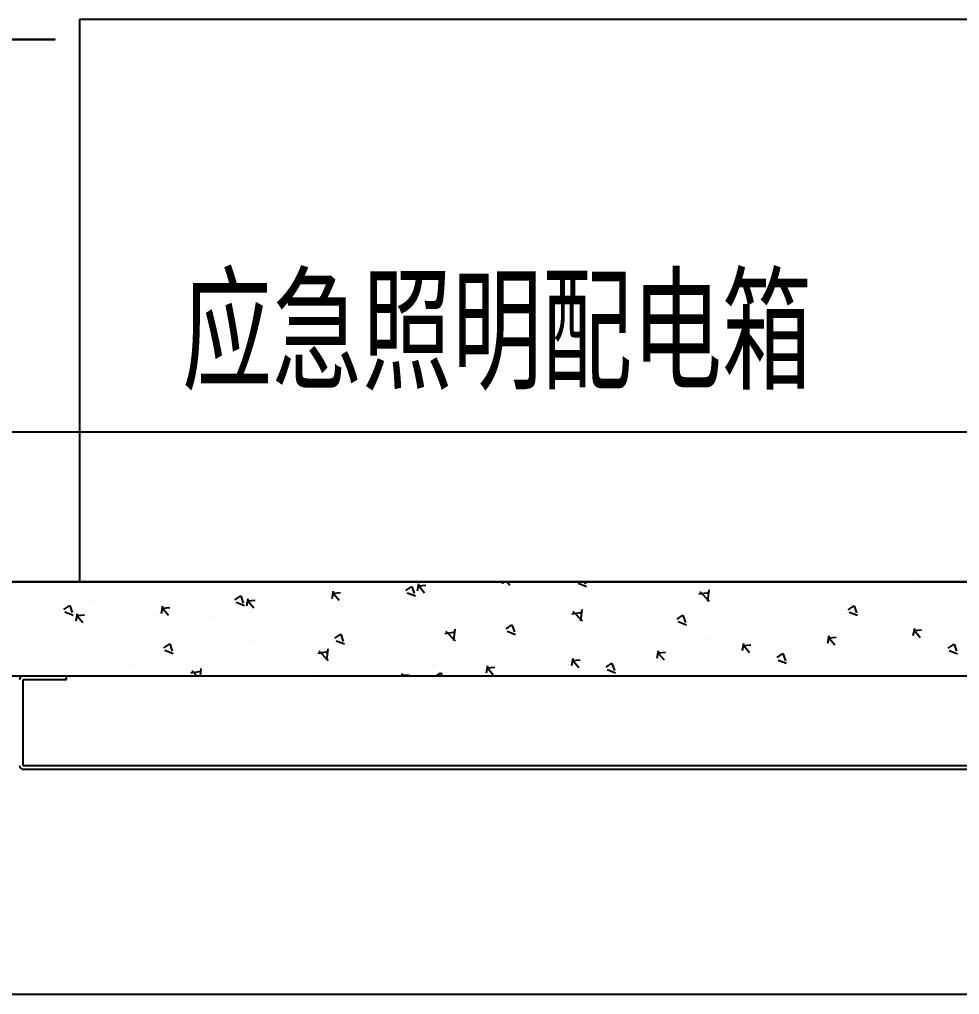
# Model space of a CAD drawing. Extents: x 758840 to 1108724, y -102573 to 143521.
# Drawn here: x 850704 to 851206, y 64583 to 65103 of the extents above; entities that cross this region are included whole.
import ezdxf

# ---------------------------------------------------------------- set-up
doc = ezdxf.new("R2010")
doc.units = 0
doc.header["$LTSCALE"] = 1000
doc.header["$MEASUREMENT"] = 0
doc.layers.add('02电气-设备', color=255, linetype='Continuous')
doc.layers.add('02电气-设备基础', color=252, linetype='Continuous')
doc.styles.add('_TEL_DIM', font='SIMPLEX', dxfattribs={"width": 0.8, "height": 3.5, "bigfont": 'HZTXT'})

# ---------------------------------------------------------------- blocks, each defined once
blk = doc.blocks.new('BD4-PAL0101-HVPM02')
at = {"layer": '02电气-设备'}
for p, q in [((8382527.41, -4149194.37), (8382027.41, -4149194.37)), ((8382027.41, -4149194.37), (8382027.41, -4149494.37)), ((8381447.41, -4149494.37), (8394807.41, -4149494.37)), ((8382593.4, -4149494.37), (8381457.41, -4149494.37)), ((8382027.41, -4149494.37), (8382527.41, -4149494.37)), ((8382053.06, -4149496.14), (8382053.06, -4149496.14)), ((8382105.44, -4149496.45), (8382105.44, -4149496.45)), ((8382162.24, -4149498.24), (8382162.24, -4149498.24)), ((8382201.61, -4149498.82), (8382204.77, -4149496.69)), ((8382204.76, -4149496.7), (8382206.05, -4149500.54)), ((8382208.35, -4149495.32), (8382207.61, -4149499.3)), ((8382208.4, -4149496.37), (8382212.19, -4149496.03)), ((8382208.4, -4149496.45), (8382211.46, -4149500.1)), ((8382214.62, -4149496.83), (8382214.62, -4149496.83)), ((8382253.33, -4149494.37), (8382253.16, -4149495.32)), ((8382255.55, -4149494.37), (8382257.01, -4149496.12)), ((8382293.45, -4149495.01), (8382297.9, -4149496.72)), ((8382296.95, -4149494.37), (8382297.31, -4149495.46)), ((8382321.53, -4149496.36), (8382321.53, -4149496.36)), ((8382325.01, -4149496.7), (8382325.01, -4149496.7)), ((8382377.09, -4149498.22), (8382377.09, -4149498.22)), ((8382406.44, -4149497.91), (8382406.44, -4149497.91)), ((8382414.29, -4149495.47), (8382414.29, -4149495.47)), ((8382440.34, -4149496.48), (8382440.34, -4149496.48)), ((8382474.23, -4149495.05), (8382474.23, -4149495.05)), ((8382488.98, -4149495.56), (8382488.98, -4149495.56)), ((8382018.85, -4149502.21), (8382018.85, -4149502.21)), ((8382085.66, -4149500.61), (8382085.66, -4149500.61)), ((8382110.36, -4149503.91), (8382113.51, -4149501.78)), ((8382113.51, -4149501.79), (8382114.79, -4149505.63)), ((8382117.26, -4149503.29), (8382116.52, -4149507.27)), ((8382142.47, -4149502.8), (8382142.47, -4149502.8)), ((8382162.8, -4149499.31), (8382162.07, -4149503.29)), ((8382162.85, -4149500.35), (8382166.65, -4149500.02)), ((8382162.86, -4149500.44), (8382165.92, -4149504.09)), ((8382178.14, -4149500.33), (8382178.14, -4149500.33)), ((8382202.19, -4149500.1), (8382206.64, -4149501.81)), ((8382247.61, -4149501.59), (8382247.61, -4149501.59)), ((8382304.75, -4149502.21), (8382304.75, -4149502.21)), ((8382338.64, -4149500.78), (8382338.64, -4149500.78)), ((8382345.58, -4149499.53), (8382345.58, -4149499.53)), ((8382357.82, -4149500.77), (8382363.46, -4149499.89)), ((8382358.42, -4149499.49), (8382363.36, -4149504.64)), ((8382362.04, -4149503.05), (8382362.04, -4149503.05)), ((8382363.25, -4149498.52), (8382362.55, -4149504.55)), ((8382372.54, -4149499.34), (8382372.54, -4149499.34)), ((8382409.17, -4149502.29), (8382409.17, -4149502.29)), ((8382451.32, -4149501.82), (8382451.32, -4149501.82)), ((8382007.12, -4149505.95), (8382007.12, -4149505.95)), ((8382019.1, -4149509), (8382022.26, -4149506.87)), ((8382022.25, -4149506.88), (8382023.54, -4149510.71)), ((8382034.75, -4149504.3), (8382034.75, -4149504.3)), ((8382058.79, -4149507.47), (8382058.79, -4149507.47)), ((8382071.71, -4149507.28), (8382070.98, -4149511.26)), ((8382071.76, -4149508.32), (8382075.55, -4149507.99)), ((8382071.77, -4149508.41), (8382074.83, -4149512.06)), ((8382110.93, -4149505.19), (8382115.38, -4149506.89)), ((8382117.3, -4149504.34), (8382121.1, -4149504)), ((8382117.31, -4149504.42), (8382120.37, -4149508.07)), ((8382117.74, -4149504.67), (8382117.74, -4149504.67)), ((8382169.15, -4149507.94), (8382169.15, -4149507.94)), ((8382202.19, -4149503.5), (8382202.19, -4149503.5)), ((8382203.05, -4149506.5), (8382203.05, -4149506.5)), ((8382236.95, -4149505.07), (8382236.95, -4149505.07)), ((8382270.85, -4149503.64), (8382270.85, -4149503.64)), ((8382280.21, -4149506.06), (8382280.21, -4149506.06)), ((8382385.69, -4149504.81), (8382385.69, -4149504.81)), ((8382401.58, -4149506.9), (8382401.58, -4149506.9)), ((8382437.48, -4149509.13), (8382440.64, -4149507)), ((8382440.63, -4149507.01), (8382441.92, -4149510.85)), ((8382442.15, -4149507.05), (8382442.15, -4149507.05)), ((8382488.36, -4149508.18), (8382488.36, -4149508.18)), ((8382019.68, -4149510.27), (8382024.12, -4149511.98)), ((8382020.85, -4149512.51), (8382020.85, -4149512.51)), ((8382026.16, -4149511.26), (8382025.43, -4149515.24)), ((8382026.21, -4149512.3), (8382030.01, -4149511.97)), ((8382026.22, -4149512.39), (8382029.28, -4149516.04)), ((8382033.56, -4149513.67), (8382033.56, -4149513.67)), ((8382044.16, -4149512.31), (8382044.16, -4149512.31)), ((8382067.46, -4149512.23), (8382067.46, -4149512.23)), ((8382098.9, -4149512.75), (8382098.9, -4149512.75)), ((8382101.36, -4149510.8), (8382101.36, -4149510.8)), ((8382135.26, -4149509.37), (8382135.26, -4149509.37)), ((8382150.72, -4149509.43), (8382150.72, -4149509.43)), ((8382179.5, -4149509.16), (8382179.5, -4149509.16)), ((8382242.29, -4149508.78), (8382242.29, -4149508.78)), ((8382258.19, -4149510.87), (8382258.19, -4149510.87)), ((8382290.05, -4149511.28), (8382295.69, -4149510.4)), ((8382290.65, -4149510), (8382295.59, -4149515.16)), ((8382295.48, -4149509.03), (8382294.78, -4149515.06)), ((8382312.28, -4149510.13), (8382312.28, -4149510.13)), ((8382346.23, -4149514.22), (8382349.38, -4149512.09)), ((8382349.38, -4149512.1), (8382350.66, -4149515.94)), ((8382399.08, -4149509.41), (8382399.08, -4149509.41)), ((8382425.63, -4149510.07), (8382425.63, -4149510.07)), ((8382438.06, -4149510.41), (8382442.51, -4149512.12)), ((8382474.75, -4149511.52), (8382474.75, -4149511.52)), ((8381999.67, -4149515.1), (8381999.67, -4149515.1)), ((8382053.83, -4149517.27), (8382053.83, -4149517.27)), ((8382081.19, -4149518.67), (8382081.19, -4149518.67)), ((8382114.79, -4149514.84), (8382114.79, -4149514.84)), ((8382138.84, -4149518.01), (8382138.84, -4149518.01)), ((8382183.32, -4149513.9), (8382183.32, -4149513.9)), ((8382215.4, -4149517.97), (8382215.4, -4149517.97)), ((8382216.54, -4149515.52), (8382216.54, -4149515.52)), ((8382254.97, -4149519.31), (8382258.13, -4149517.17)), ((8382258.12, -4149517.19), (8382259.41, -4149521.02)), ((8382282.24, -4149514.04), (8382282.24, -4149514.04)), ((8382345.26, -4149514.89), (8382345.26, -4149514.89)), ((8382346.8, -4149515.5), (8382351.25, -4149517.2)), ((8382436.11, -4149515.77), (8382436.11, -4149515.77)), ((8382465.74, -4149515.35), (8382465.74, -4149515.35)), ((8382481.63, -4149517.44), (8382481.63, -4149517.44)), ((8381995.45, -4149521.97), (8381995.45, -4149521.97)), ((8382086.44, -4149521.75), (8382086.44, -4149521.75)), ((8382163.71, -4149524.39), (8382166.87, -4149522.26)), ((8382166.86, -4149522.27), (8382168.15, -4149526.11)), ((8382178.95, -4149523.28), (8382178.95, -4149523.28)), ((8382222.28, -4149521.79), (8382227.92, -4149520.91)), ((8382222.88, -4149520.51), (8382227.82, -4149525.67)), ((8382227.71, -4149519.54), (8382227.01, -4149525.57)), ((8382248.38, -4149522.73), (8382248.38, -4149522.73)), ((8382253.57, -4149521.87), (8382253.57, -4149521.87)), ((8382255.55, -4149520.58), (8382259.99, -4149522.29)), ((8382322.34, -4149519.32), (8382322.34, -4149519.32)), ((8382338.24, -4149521.41), (8382338.24, -4149521.41)), ((8382377.87, -4149519.36), (8382377.87, -4149519.36)), ((8382398.56, -4149523.09), (8382398.56, -4149523.09)), ((8382409.94, -4149523.43), (8382409.94, -4149523.43)), ((8382427.27, -4149523.16), (8382426.53, -4149527.14)), ((8382427.32, -4149524.21), (8382431.11, -4149523.87)), ((8382432.46, -4149521.66), (8382432.46, -4149521.66)), ((8382466.36, -4149520.23), (8382466.36, -4149520.23)), ((8382472.81, -4149519.18), (8382472.08, -4149523.16)), ((8382472.86, -4149520.22), (8382476.66, -4149519.89)), ((8382472.87, -4149520.31), (8382475.93, -4149523.96)), ((8382473.14, -4149522.12), (8382473.14, -4149522.12)), ((8382028.94, -4149526.25), (8382028.94, -4149526.25)), ((8382035.55, -4149527.25), (8382035.55, -4149527.25)), ((8382051.45, -4149529.35), (8382051.45, -4149529.35)), ((8382072.45, -4149529.48), (8382075.61, -4149527.35)), ((8382075.6, -4149527.36), (8382076.89, -4149531.19)), ((8382118.22, -4149525.02), (8382118.22, -4149525.02)), ((8382118.51, -4149525.81), (8382118.51, -4149525.81)), ((8382164.29, -4149525.67), (8382168.73, -4149527.37)), ((8382194.84, -4149525.38), (8382194.84, -4149525.38)), ((8382218.89, -4149528.54), (8382218.89, -4149528.54)), ((8382262.97, -4149528.82), (8382262.97, -4149528.82)), ((8382280.98, -4149527.2), (8382280.98, -4149527.2)), ((8382290.6, -4149528.23), (8382290.6, -4149528.23)), ((8382296.87, -4149527.39), (8382296.87, -4149527.39)), ((8382330.77, -4149525.96), (8382330.77, -4149525.96)), ((8382362.29, -4149524.58), (8382362.29, -4149524.58)), ((8382364.67, -4149524.52), (8382364.67, -4149524.52)), ((8382381.72, -4149527.15), (8382380.99, -4149531.13)), ((8382381.77, -4149528.19), (8382385.57, -4149527.86)), ((8382381.78, -4149528.28), (8382384.84, -4149531.93)), ((8382427.32, -4149524.29), (8382430.38, -4149527.94)), ((8382442.92, -4149528.19), (8382442.92, -4149528.19)), ((8382452.97, -4149528.76), (8382452.97, -4149528.76)), ((8382486.87, -4149527.32), (8382486.87, -4149527.32)), ((8382490.84, -4149529.61), (8382494, -4149527.48)), ((8382493.99, -4149527.49), (8382495.28, -4149531.33)), ((8382021.62, -4149533.65), (8382021.62, -4149533.65)), ((8382065.97, -4149532.61), (8382065.97, -4149532.61)), ((8382073.03, -4149530.75), (8382077.48, -4149532.46)), ((8382075.5, -4149532.51), (8382075.5, -4149532.51)), ((8382127.38, -4149534.55), (8382127.38, -4149534.55)), ((8382151.49, -4149530.57), (8382151.49, -4149530.57)), ((8382154.51, -4149532.3), (8382160.15, -4149531.42)), ((8382155.11, -4149531.02), (8382160.06, -4149536.18)), ((8382155.25, -4149531.38), (8382155.25, -4149531.38)), ((8382159.94, -4149530.05), (8382159.24, -4149536.08)), ((8382161.28, -4149533.12), (8382161.28, -4149533.12)), ((8382195.18, -4149531.68), (8382195.18, -4149531.68)), ((8382229.07, -4149530.25), (8382229.07, -4149530.25)), ((8382259, -4149533.82), (8382259, -4149533.82)), ((8382313.05, -4149531.27), (8382313.05, -4149531.27)), ((8382317.38, -4149534.49), (8382317.38, -4149534.49)), ((8382327.63, -4149534.59), (8382327.63, -4149534.59)), ((8382336.17, -4149531.13), (8382335.44, -4149535.11)), ((8382336.22, -4149532.18), (8382340.02, -4149531.84)), ((8382336.23, -4149532.26), (8382339.29, -4149535.91)), ((8382351.28, -4149533.05), (8382351.28, -4149533.05)), ((8382385.17, -4149531.62), (8382385.17, -4149531.62)), ((8382399.58, -4149534.7), (8382402.74, -4149532.57)), ((8382402.39, -4149529.86), (8382402.39, -4149529.86)), ((8382402.73, -4149532.58), (8382404.02, -4149536.42)), ((8382418.29, -4149531.95), (8382418.29, -4149531.95)), ((8382419.07, -4149530.19), (8382419.07, -4149530.19)), ((8382475.53, -4149532.66), (8382475.53, -4149532.66)), ((8382491.42, -4149530.89), (8382495.86, -4149532.6)), ((8382025.69, -4149538.85), (8382025.69, -4149538.85)), ((8382054.6, -4149538.41), (8382054.6, -4149538.41)), ((8382059.59, -4149537.41), (8382059.59, -4149537.41)), ((8382093.48, -4149535.98), (8382093.48, -4149535.98)), ((8382103.01, -4149538.97), (8382103.01, -4149538.97)), ((8382115.6, -4149537.79), (8382115.6, -4149537.79)), ((8382184.09, -4149535.04), (8382184.09, -4149535.04)), ((8382192.29, -4149537.74), (8382192.29, -4149537.74)), ((8382215.69, -4149538.78), (8382215.69, -4149538.78)), ((8382216.17, -4149539.11), (8382216.17, -4149539.11)), ((8382245.08, -4149539.1), (8382244.35, -4149543.08)), ((8382245.13, -4149540.14), (8382248.93, -4149539.81)), ((8382249.58, -4149537.35), (8382249.58, -4149537.35)), ((8382274.89, -4149535.92), (8382274.89, -4149535.92)), ((8382283.48, -4149535.92), (8382283.48, -4149535.92)), ((8382290.63, -4149535.12), (8382289.89, -4149539.1)), ((8382290.68, -4149536.16), (8382294.47, -4149535.83)), ((8382290.69, -4149536.25), (8382293.75, -4149539.9)), ((8382298.94, -4149539.08), (8382298.94, -4149539.08)), ((8382308.32, -4149539.79), (8382311.48, -4149537.66)), ((8382311.47, -4149537.67), (8382312.76, -4149541.5)), ((8382346.04, -4149536.03), (8382346.04, -4149536.03)), ((8382400.16, -4149535.98), (8382404.6, -4149537.68)), ((8382442.34, -4149535.11), (8382442.34, -4149535.11)), ((8381457.41, -4149544.37), (8382593.4, -4149544.37)), ((8381997.61, -4149544.37), (8382020.41, -4149544.37)), ((8382020.41, -4149546.37), (8382020.41, -4149544.37)), ((8382086.74, -4149542.81), (8382092.38, -4149541.94)), ((8382087.21, -4149542.88), (8382087.21, -4149542.88)), ((8382087.34, -4149541.53), (8382090.06, -4149544.37)), ((8382092.17, -4149540.56), (8382091.73, -4149544.37)), ((8382113.99, -4149543.08), (8382113.99, -4149543.08)), ((8382131.5, -4149539.88), (8382131.5, -4149539.88)), ((8382147.89, -4149541.65), (8382147.89, -4149541.65)), ((8382155.55, -4149543.05), (8382155.55, -4149543.05)), ((8382181.79, -4149540.21), (8382181.79, -4149540.21)), ((8382199.54, -4149543.09), (8382199.3, -4149544.37)), ((8382199.59, -4149544.13), (8382203.38, -4149543.8)), ((8382199.59, -4149544.22), (8382199.72, -4149544.37)), ((8382217.81, -4149544.37), (8382220.22, -4149542.74)), ((8382220.21, -4149542.75), (8382220.76, -4149544.37)), ((8382229.32, -4149544.09), (8382229.32, -4149544.09)), ((8382245.14, -4149540.23), (8382248.2, -4149543.88)), ((8382249.15, -4149543.87), (8382249.15, -4149543.87)), ((8382308.9, -4149541.06), (8382313.35, -4149542.77)), ((8382339.05, -4149544.36), (8382339.05, -4149544.36)), ((8382364.67, -4149540.94), (8382364.67, -4149540.94)), ((8382378.64, -4149540.5), (8382378.64, -4149540.5)), ((8382482.44, -4149540.39), (8382482.44, -4149540.39)), ((8381997.41, -4149592.17), (8381997.41, -4149546.57)), ((8381997.61, -4149546.37), (8382020.41, -4149546.37)), ((8382541.21, -4149592.37), (8381997.61, -4149592.37)), ((8382541.21, -4149594.37), (8381997.61, -4149594.37))]:
    blk.add_line(p, q, dxfattribs=at)
for centre, radius, start, end in [((8381997.61, -4149546.57), 2.2, 90, 180), ((8381997.61, -4149546.57), 0.2, 90, 180), ((8381997.61, -4149592.17), 2.2, 180, 270), ((8381997.61, -4149592.17), 0.2, 180, 270)]:
    blk.add_arc(centre, radius, start, end, dxfattribs=at)
for points in [[(8381930, -4149205.1, 400), (8382010, -4149205.1, 400), (8382010, -4149205.1), (8381930, -4149205.1)], [(8381934.3, -4149205.1, 400), (8382014.3, -4149205.1, 400), (8382014.3, -4149205.1), (8381934.3, -4149205.1)]]:
    blk.add_3dface(points, dxfattribs=at)
at = {"layer": '02电气-设备', "style": '_TEL_DIM', "width": 0.8}
blk.add_text('应急照明配电箱', height=60, dxfattribs=at).set_placement((8382082.18, -4149391.84))

msp = doc.modelspace()

# ---------------------------------------------------------------- linework, layer by layer
at = {"layer": '02电气-设备基础'}
msp.add_lwpolyline([(901460.28, 64582.52), (847360.28, 64582.52), (847360.28, 64882.52), (901460.28, 64882.52)], close=True, dxfattribs=at)

# ---------------------------------------------------------------- block references
at = {"layer": '02电气-设备'}
msp.add_blockref('BD4-PAL0101-HVPM02', (-7531291.39, 4214296.89, 0), dxfattribs=at)

doc.saveas('drawing.dxf')
